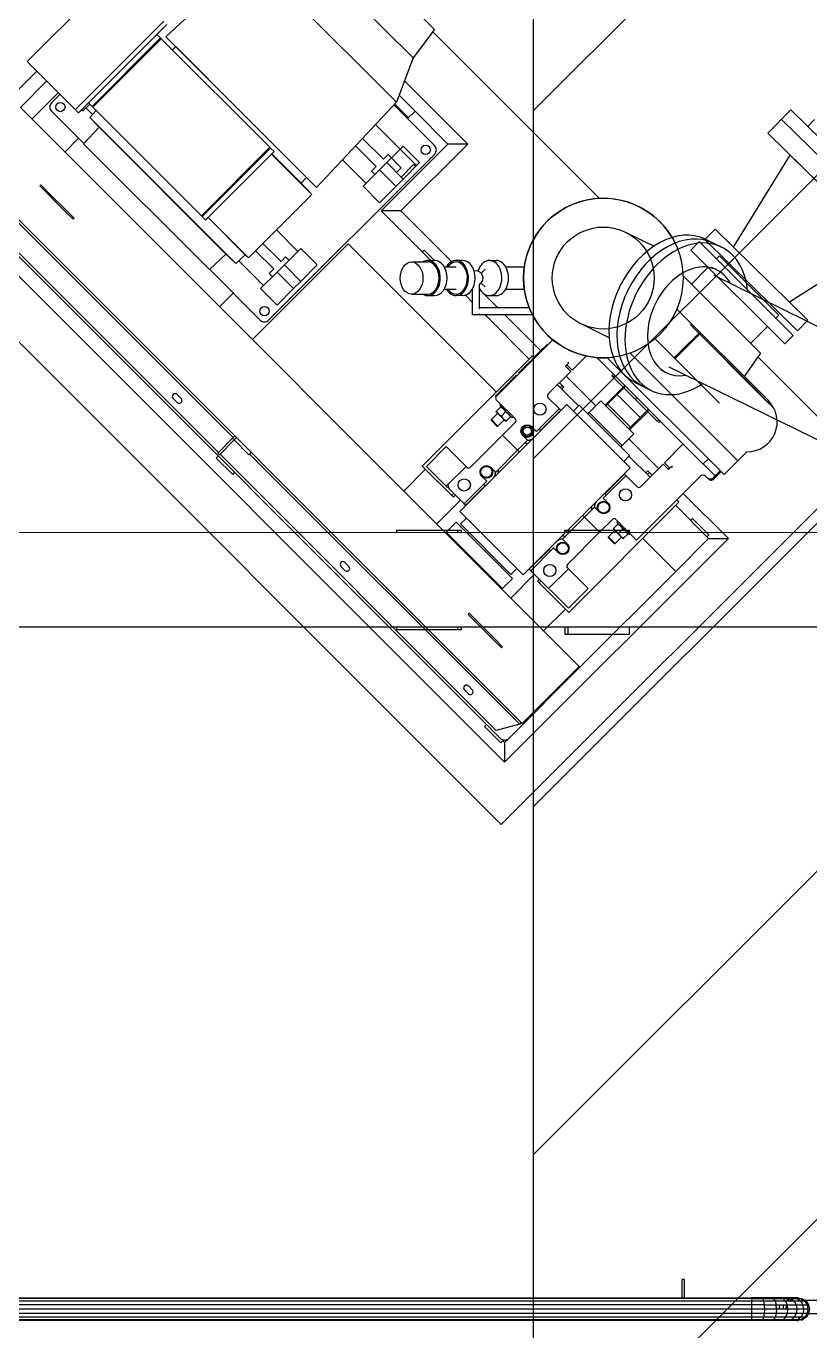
# Model space of a CAD drawing. Header units: metres. Extents: x 0 to 63075, y 0 to 44550.
# Drawn here: x 50634.7 to 50887.5, y 37005.1 to 37426 of the extents above; entities that cross this region are included whole.
import ezdxf

# ---------------------------------------------------------------- set-up
doc = ezdxf.new("R2010")
doc.units = ezdxf.units.M
doc.header["$LTSCALE"] = 75
for name, color, linetype in [('AI-Hatch mob', 7, 'Continuous'), ('GSB', 7, 'Continuous'), ('ML6', 1, 'Continuous'), ('SDM', 7, 'Continuous'), ('SL1', 8, 'Continuous')]:
    doc.layers.add(name, color=color, linetype=linetype)

# ---------------------------------------------------------------- blocks, each defined once
blk = doc.blocks.new('A$C6bae614f')
at = {"layer": 'SL1'}
for p, q in [((352226.1, 24037.6), (351988.6, 24275.2)), ((351832.2, 24193.8), (351649.2, 24021.4)), ((351832.2, 24193.8), (352144.8, 23881.2)), ((351541.2, 24158.4), (351350.9, 23968.2)), ((352180.1, 23976.1), (352053.6, 24102.6)), ((351644.4, 24055.1), (351454.2, 23864.9)), ((351461.1, 23858), (351651.3, 24048.2)), ((351637.5, 24019), (351629.8, 24026.7)), ((351972.3, 23698.2), (351649.2, 24021.4)), ((352226.1, 24037.6), (352180.1, 23976.1)), ((352580.1, 23674.6), (352222.3, 24032.5)), ((351637.5, 24019), (351490.5, 23871.9)), ((351639.1, 24017.5), (351492, 23870.4)), ((351639.1, 24017.5), (351637.5, 24019)), ((351872.3, 23784.3), (351639.1, 24017.5)), ((351670.1, 24000.5), (351663, 23993.5)), ((351670.1, 24000.5), (351810.7, 23859.8)), ((351461.1, 23858), (351350.9, 23968.2)), ((352180.1, 23976.1), (352144.8, 23881.2)), ((351371.7, 23947.4), (351132.1, 23707.8)), ((351336.4, 23869.6), (351392.9, 23926.2)), ((352297.4, 23791.2), (352161.8, 23926.8)), ((351417.7, 23901.4), (351361.1, 23844.9)), ((351403, 23879.6), (351421.2, 23897.9)), ((352144.8, 23881.2), (351972.3, 23698.2)), ((352150.2, 23895.9), (352184.3, 23861.9)), ((351336.4, 23869.6), (352537, 22668.9)), ((351472.5, 23792.2), (351403, 23861.7)), ((351470.7, 23862.5), (351468.1, 23865.1)), ((351470.7, 23862.5), (351485.3, 23877.1)), ((351491.4, 23854.6), (351477.1, 23868.9)), ((351490.5, 23871.9), (351482.7, 23879.7)), ((351485.7, 23848.5), (351499.3, 23863.1)), ((351492, 23870.4), (351490.5, 23871.9)), ((351725.2, 23637.2), (351492, 23870.4)), ((351810.7, 23859.8), (351951.4, 23719.1)), ((352139, 23875.1), (352226.5, 23787.7)), ((352140.8, 23877), (352170.1, 23847.7)), ((352184.3, 23861.9), (352168.3, 23845.9)), ((352184.3, 23861.9), (352255, 23791.2)), ((352942.4, 23814.3), (352991.7, 23864.5)), ((352991.7, 23864.5), (353281.4, 23579.4)), ((351472.3, 23792), (351505.6, 23827.1)), ((351642.5, 23691.6), (351485.7, 23848.5)), ((351505.6, 23827.1), (351485.7, 23848.5)), ((351505.6, 23827.1), (351778, 23554.6)), ((352099.6, 23833.3), (352187.7, 23745.1)), ((352971.8, 23844.2), (353261.4, 23559.1)), ((353042.5, 23843.6), (353027.9, 23828.8)), ((351431.8, 23774.1), (351461.2, 23803.5)), ((352116.3, 23758.6), (352071.5, 23803.4)), ((353232, 23529.3), (352942.4, 23814.3)), ((351472.3, 23792), (351743, 23521.4)), ((351571.6, 23790.6), (351571.6, 23790.8)), ((351711, 23651.2), (351571.6, 23790.6)), ((351872.3, 23784.3), (351725.2, 23637.2)), ((351873.8, 23782.7), (351726.7, 23635.7)), ((351734.4, 23627.9), (351881.5, 23775)), ((352226.5, 23769.7), (351869.7, 23412.9)), ((351873.8, 23782.7), (351872.3, 23784.3)), ((351881.5, 23775), (351873.8, 23782.7)), ((351875.8, 23769.3), (351962.4, 23682.7)), ((351876.6, 23770.1), (351939.6, 23707.1)), ((352056.4, 23787.4), (352100.8, 23743)), ((352111.4, 23647.6), (352255, 23791.2)), ((352126.2, 23768.5), (352116.3, 23758.6)), ((352158.7, 23786.8), (352123.4, 23751.5)), ((352154.5, 23740.2), (352126.2, 23768.5)), ((352153.9, 23647.6), (352297.4, 23791.2)), ((352158.7, 23786.8), (352194.1, 23751.5)), ((352297.4, 23791.2), (352255, 23791.2)), ((351214, 23747.3), (352414.7, 22546.6)), ((351214, 23740.3), (351793.6, 23160.6)), ((352078.8, 23706.9), (352028.2, 23757.5)), ((352100.8, 23743), (352090.9, 23733.1)), ((352123.4, 23751.5), (352107.8, 23735.9)), ((352158.7, 23716.1), (352123.4, 23751.5)), ((352144.6, 23730.3), (352154.5, 23740.2)), ((352181.3, 23747.2), (352154.5, 23720.4)), ((352158.7, 23716.1), (352194.1, 23751.5)), ((352185.6, 23743), (352181.3, 23747.2)), ((352187.7, 23745.1), (352185.6, 23743)), ((352868.6, 23569.7), (352989.9, 23767.6)), ((353184.5, 23576), (352989.9, 23767.6)), ((351951.4, 23719.1), (351939.6, 23707.1)), ((352107.8, 23735.9), (352072.5, 23700.6)), ((352090.9, 23733.1), (352097.9, 23726)), ((352107.8, 23735.9), (352143.2, 23700.6)), ((352107.8, 23665.2), (352158.7, 23716.1)), ((350990.6, 23708.5), (352369.4, 22329.6)), ((351132.1, 23707.8), (352376.6, 22463.2)), ((351183.5, 23698.8), (352367.6, 22514.6)), ((351761.7, 23128.8), (351200.5, 23690.1)), ((351378, 23701.3), (351380.2, 23703.6)), ((351378, 23701.3), (351433, 23646.3)), ((351398.5, 23685.3), (351380.2, 23703.6)), ((351398.5, 23685.3), (351435.2, 23648.6)), ((351799.4, 23534.7), (351642.5, 23691.6)), ((351939.6, 23707.1), (351962.4, 23682.7)), ((352072.5, 23700.6), (352107.8, 23665.2)), ((351962.4, 23682.7), (351826.6, 23546.9)), ((351433, 23646.3), (351449.8, 23629.5)), ((351435.2, 23648.6), (351452, 23631.7)), ((351452, 23631.7), (351449.8, 23629.5)), ((351711.3, 23651.1), (351711, 23651.2)), ((351726.7, 23635.7), (351725.2, 23637.2)), ((351726.7, 23635.7), (351734.4, 23627.9)), ((351739.8, 23633.3), (351819.5, 23553.5)), ((351740, 23633.5), (351826.6, 23546.9)), ((352218, 23541.1), (352111.4, 23647.6)), ((352153.9, 23647.6), (352111.4, 23647.6)), ((352262.8, 23538.6), (352153.9, 23647.6)), ((351886.4, 23606.6), (351932.5, 23560.6)), ((352637.3, 23601.5), (352697.8, 23571.9)), ((352829, 23608.6), (352806.6, 23585.8)), ((352829, 23608.6), (353028.2, 23412.7)), ((351834.9, 23371.1), (352040.7, 23576.9)), ((351896.4, 23538.7), (351857.4, 23577.7)), ((352358.9, 23258.7), (352040.7, 23576.9)), ((352776.9, 23563.5), (352794.9, 23581.6)), ((352996.5, 23380), (352794.9, 23581.6)), ((352806.6, 23585.8), (353005.7, 23389.9)), ((352808.4, 23586.6), (352842.7, 23569.8)), ((353184.5, 23576), (352988.6, 23451.6)), ((351743, 23521.4), (351778, 23554.6)), ((351778, 23554.6), (351799.4, 23534.7)), ((351799.4, 23534.7), (351819.5, 23553.5)), ((351819.5, 23553.5), (351826.6, 23546.9)), ((351841.8, 23562.1), (351880.8, 23523.1)), ((351906.3, 23548.6), (351896.4, 23538.7)), ((351938.8, 23566.9), (351903.5, 23531.6)), ((351913.4, 23541.5), (351906.3, 23548.6)), ((351938.8, 23566.9), (351974.2, 23531.6)), ((352204.1, 23563.5), (352199.8, 23559.2)), ((352226.4, 23541.1), (352204.1, 23563.5)), ((352978.4, 23362), (352776.9, 23563.5)), ((352838.7, 23551.1), (352832.1, 23544.4)), ((352966, 23423.8), (352838.7, 23551.1)), ((352988.6, 23451.6), (352868.6, 23569.7)), ((351851.7, 23412.9), (351743.1, 23521.5)), ((351858.9, 23487), (351805.5, 23540.4)), ((351887.9, 23516), (351852.5, 23480.7)), ((351880.8, 23523.1), (351870.9, 23513.2)), ((351903.5, 23531.6), (351887.9, 23516)), ((351887.9, 23516), (351923.3, 23480.7)), ((351938.8, 23496.2), (351903.5, 23531.6)), ((351938.8, 23496.2), (351974.2, 23531.6)), ((352176.8, 23537.9), (352211.7, 23537.9)), ((352211.7, 23541.1), (352226.3, 23541.1)), ((352246.8, 23527.5), (352272.3, 23527.5)), ((352286.9, 23541.1), (352272.3, 23541.1)), ((352326.4, 23514), (352334.9, 23522.2)), ((352344, 23541.1), (352358.6, 23541.1)), ((352379.1, 23527.5), (352419, 23527.5)), ((352777.9, 23490.3), (352814, 23526.4)), ((352832.6, 23520.9), (352821.4, 23526.3)), ((351870.9, 23513.2), (351878, 23506.1)), ((351923.3, 23480.7), (351938.8, 23496.2)), ((352323, 23437.2), (352323, 23490.1)), ((352326.4, 23492.7), (352334.9, 23484.5)), ((352760.1, 23508), (352926.4, 23341.8)), ((353072.8, 23388.1), (352826.7, 23508.7)), ((351793.5, 23471.1), (351764.2, 23441.8)), ((351852.5, 23480.7), (351887.9, 23445.3)), ((351887.9, 23445.3), (351923.3, 23480.7)), ((352176.8, 23468.8), (352211.7, 23468.8)), ((352211.7, 23465.6), (352226.3, 23465.6)), ((352246.8, 23479.2), (352272.3, 23479.2)), ((352286.9, 23465.6), (352272.3, 23465.6)), ((352308, 23451.1), (352292.5, 23466.5)), ((352308, 23424.4), (352308, 23480.2)), ((352326.3, 23475.2), (352323, 23478.5)), ((352362.1, 23439.4), (352331.1, 23470.3)), ((352344, 23465.6), (352358.6, 23465.6)), ((352379.1, 23479.2), (352419, 23479.2)), ((352429.7, 23439.4), (352323, 23439.4)), ((352746.7, 23436.7), (352943.3, 23240.1)), ((352436.6, 23424.4), (352308, 23424.4)), ((352323, 23424.4), (352323, 23426.6)), ((352429.6, 23329.4), (352334.7, 23424.4)), ((352454.4, 23347.1), (352377.1, 23424.4)), ((352601.4, 23375.2), (352540.9, 23404.8)), ((352775.6, 23403.6), (352797, 23382.2)), ((352775.6, 23403.6), (352903.3, 23275.9)), ((352966, 23423.8), (352959.3, 23417.2)), ((353028.2, 23412.7), (353005.7, 23389.9)), ((352742.8, 23330.2), (352795.7, 23383)), ((352795.9, 23383.3), (352798, 23385.4)), ((352796.8, 23381.9), (352797, 23382.2)), ((352905.1, 23363), (352941.3, 23399.1)), ((352978.4, 23362), (352996.5, 23380)), ((352358.9, 23248.8), (352480.5, 23370.4)), ((352455.6, 23348.3), (352449.8, 23342.5)), ((352455.6, 23348.3), (352457, 23346.9)), ((352456.2, 23348.9), (352456, 23348.7)), ((352456, 23348.7), (352457.4, 23347.3)), ((352460.2, 23353), (352456.2, 23348.9)), ((352456.2, 23348.9), (352457.6, 23347.5)), ((352465, 23357.8), (352460.2, 23353)), ((352460.2, 23353), (352461.7, 23351.5)), ((352468.5, 23361.2), (352465, 23357.8)), ((352466.5, 23356.3), (352465, 23357.8)), ((352468.5, 23361.2), (352469.9, 23359.8)), ((352838.6, 23234.4), (352700.1, 23373)), ((352944.2, 23234.2), (352804.4, 23373.9)), ((352902.9, 23275.5), (352804.4, 23373.9)), ((352436.7, 23336.5), (352199.8, 23099.6)), ((352431.2, 23323.9), (352426, 23318.7)), ((352431.2, 23323.9), (352432.6, 23322.5)), ((352442.5, 23335.2), (352432.8, 23325.5)), ((352432.8, 23325.5), (352434.2, 23324.1)), ((352440.2, 23332.9), (352436.7, 23336.5)), ((352443.9, 23333.8), (352442.5, 23335.2)), ((352444.5, 23337.2), (352442.7, 23335.4)), ((352442.7, 23335.4), (352444.1, 23334)), ((352444.6, 23337.3), (352444.5, 23337.2)), ((352444.5, 23337.2), (352444.5, 23337.2)), ((352444.5, 23337.2), (352445.9, 23335.8)), ((352444.5, 23337.2), (352444.5, 23337.2)), ((352444.5, 23337.2), (352445.9, 23335.8)), ((352444.5, 23337.2), (352445.9, 23335.8)), ((352444.5, 23337.2), (352444.5, 23337.2)), ((352444.5, 23337.2), (352445.9, 23335.8)), ((352444.6, 23337.4), (352446.1, 23336)), ((352444.7, 23337.4), (352444.6, 23337.4)), ((352444.6, 23337.4), (352444.6, 23337.3)), ((352444.6, 23337.3), (352444.6, 23337.3)), ((352444.6, 23337.3), (352446, 23335.9)), ((352444.6, 23337.3), (352446, 23335.9)), ((352444.8, 23337.5), (352444.7, 23337.4)), ((352444.7, 23337.4), (352446.1, 23336)), ((352444.9, 23337.7), (352444.8, 23337.6)), ((352444.8, 23337.6), (352444.8, 23337.5)), ((352444.8, 23337.6), (352446.3, 23336.2)), ((352444.8, 23337.5), (352446.2, 23336.1)), ((352444.9, 23337.7), (352446.3, 23336.2)), ((352445, 23337.7), (352444.9, 23337.7)), ((352445.1, 23337.8), (352445, 23337.7)), ((352445, 23337.7), (352446.4, 23336.3)), ((352445.2, 23338), (352445.1, 23337.8)), ((352445.1, 23337.8), (352446.5, 23336.4)), ((352445.3, 23338.1), (352445.2, 23338)), ((352445.2, 23338), (352446.6, 23336.5)), ((352445.5, 23338.2), (352445.3, 23338.1)), ((352445.3, 23338.1), (352446.8, 23336.6)), ((352445.6, 23338.3), (352445.5, 23338.2)), ((352445.5, 23338.2), (352446.9, 23336.8)), ((352445.7, 23338.4), (352445.6, 23338.3)), ((352445.6, 23338.3), (352447, 23336.9)), ((352445.8, 23338.6), (352445.7, 23338.4)), ((352445.7, 23338.4), (352447.1, 23337)), ((352446, 23338.7), (352445.8, 23338.6)), ((352445.8, 23338.6), (352447.3, 23337.2)), ((352446.1, 23338.9), (352446, 23338.7)), ((352446, 23338.7), (352447.4, 23337.3)), ((352446.3, 23339), (352446.1, 23338.9)), ((352446.1, 23338.9), (352447.6, 23337.4)), ((352446.4, 23339.2), (352446.3, 23339)), ((352446.3, 23339), (352447.7, 23337.6)), ((352446.6, 23339.3), (352446.4, 23339.2)), ((352446.4, 23339.2), (352447.9, 23337.7)), ((352446.8, 23339.5), (352446.6, 23339.3)), ((352446.6, 23339.3), (352448, 23337.9)), ((352446.9, 23339.6), (352446.8, 23339.5)), ((352446.8, 23339.5), (352448.2, 23338.1)), ((352447.1, 23339.8), (352446.9, 23339.6)), ((352446.9, 23339.6), (352448.3, 23338.2)), ((352447.2, 23340), (352447.1, 23339.8)), ((352447.1, 23339.8), (352448.5, 23338.4)), ((352447.4, 23340.1), (352447.2, 23340)), ((352447.2, 23340), (352448.7, 23338.5)), ((352447.6, 23340.3), (352447.4, 23340.1)), ((352447.4, 23340.1), (352448.8, 23338.7)), ((352447.7, 23340.5), (352447.6, 23340.3)), ((352447.6, 23340.3), (352449, 23338.9)), ((352447.9, 23340.6), (352447.7, 23340.5)), ((352447.7, 23340.5), (352449.2, 23339.1)), ((352448.1, 23340.8), (352447.9, 23340.6)), ((352447.9, 23340.6), (352449.3, 23339.2)), ((352448.3, 23341), (352448.1, 23340.8)), ((352448.1, 23340.8), (352449.5, 23339.4)), ((352448.7, 23341.4), (352448.3, 23341)), ((352448.3, 23341), (352449.7, 23339.6)), ((352448.5, 23341.2), (352449.9, 23339.8)), ((352448.9, 23341.6), (352448.7, 23341.4)), ((352448.7, 23341.4), (352450.1, 23340)), ((352449.1, 23341.8), (352448.9, 23341.6)), ((352448.9, 23341.6), (352450.3, 23340.2)), ((352449.3, 23342.1), (352449.1, 23341.8)), ((352449.1, 23341.8), (352450.5, 23340.4)), ((352449.6, 23342.3), (352449.3, 23342.1)), ((352449.3, 23342.1), (352450.7, 23340.6)), ((352449.8, 23342.5), (352449.6, 23342.3)), ((352449.6, 23342.3), (352451, 23340.9)), ((352449.8, 23342.5), (352451.2, 23341.1)), ((352507.2, 23314), (352512.9, 23319.7)), ((352514.4, 23321), (352510.1, 23316.8)), ((352512.8, 23322.5), (352514.4, 23321)), ((352552, 23335.9), (352521.5, 23305.4)), ((352575, 23332.5), (352800, 23107.4)), ((352597.3, 23332.1), (352848.2, 23081.2)), ((352646.3, 23341.9), (352785.9, 23202.2)), ((352926.4, 23341.8), (352891.5, 23291.9)), ((353147.3, 23107.4), (352920.8, 23333.9)), ((352401.7, 23294.5), (352397.7, 23290.4)), ((352401.7, 23294.5), (352403.1, 23293)), ((352407.7, 23300.5), (352407.8, 23300.5)), ((352407.7, 23300.5), (352407.7, 23300.5)), ((352407.7, 23300.5), (352409.1, 23299)), ((352407.7, 23300.5), (352409.1, 23299)), ((352409.3, 23299.2), (352407.8, 23300.6)), ((352407.8, 23300.6), (352407.9, 23300.6)), ((352407.8, 23300.5), (352407.8, 23300.6)), ((352407.8, 23300.5), (352407.8, 23300.5)), ((352407.8, 23300.5), (352409.2, 23299.1)), ((352407.8, 23300.5), (352409.2, 23299.1)), ((352407.9, 23300.6), (352408, 23300.7)), ((352407.9, 23300.6), (352409.3, 23299.2)), ((352408, 23300.7), (352408.1, 23300.8)), ((352408, 23300.7), (352409.4, 23299.3)), ((352408.1, 23300.8), (352408.2, 23300.9)), ((352408.1, 23300.8), (352409.5, 23299.4)), ((352408.2, 23300.9), (352408.3, 23301)), ((352408.2, 23300.9), (352409.6, 23299.5)), ((352408.3, 23301), (352408.5, 23301.2)), ((352408.3, 23301), (352409.7, 23299.6)), ((352408.5, 23301.2), (352408.7, 23301.4)), ((352408.5, 23301.2), (352409.9, 23299.8)), ((352408.7, 23301.4), (352408.9, 23301.6)), ((352408.7, 23301.4), (352410.1, 23300)), ((352408.9, 23301.6), (352409.1, 23301.8)), ((352408.9, 23301.6), (352410.3, 23300.2)), ((352409.1, 23301.8), (352409.3, 23302)), ((352409.1, 23301.8), (352410.5, 23300.4)), ((352409.3, 23302), (352409.5, 23302.2)), ((352409.3, 23302), (352410.7, 23300.6)), ((352409.5, 23302.2), (352410, 23302.7)), ((352409.5, 23302.2), (352410.9, 23300.8)), ((352409.8, 23302.5), (352411.2, 23301.1)), ((352410, 23302.7), (352410.2, 23303)), ((352410, 23302.7), (352411.4, 23301.3)), ((352410.2, 23303), (352410.5, 23303.2)), ((352410.2, 23303), (352411.7, 23301.6)), ((352410.5, 23303.2), (352411, 23303.7)), ((352410.5, 23303.2), (352411.9, 23301.8)), ((352410.8, 23303.5), (352412.2, 23302.1)), ((352411, 23303.7), (352411.3, 23304)), ((352411, 23303.7), (352412.4, 23302.3)), ((352411.3, 23304), (352411.5, 23304.3)), ((352411.3, 23304), (352412.7, 23302.6)), ((352411.5, 23304.3), (352411.8, 23304.5)), ((352411.5, 23304.3), (352413, 23302.9)), ((352411.8, 23304.5), (352412.1, 23304.8)), ((352411.8, 23304.5), (352413.2, 23303.1)), ((352412.1, 23304.8), (352412.6, 23305.3)), ((352412.1, 23304.8), (352413.5, 23303.4)), ((352412.3, 23305.1), (352413.7, 23303.6)), ((352412.6, 23305.3), (352412.9, 23305.6)), ((352412.6, 23305.3), (352414, 23303.9)), ((352412.9, 23305.6), (352413.1, 23305.8)), ((352412.9, 23305.6), (352414.3, 23304.2)), ((352413.1, 23305.8), (352413.6, 23306.4)), ((352413.1, 23305.8), (352414.5, 23304.4)), ((352413.6, 23306.4), (352414.1, 23306.9)), ((352413.6, 23306.4), (352415.1, 23305)), ((352414.1, 23306.9), (352414.6, 23307.3)), ((352414.1, 23306.9), (352415.6, 23305.5)), ((352414.6, 23307.3), (352415.1, 23307.8)), ((352414.6, 23307.3), (352416, 23305.9)), ((352415.1, 23307.8), (352415.5, 23308.2)), ((352415.1, 23307.8), (352416.5, 23306.4)), ((352415.5, 23308.2), (352416.4, 23309.1)), ((352415.5, 23308.2), (352416.9, 23306.8)), ((352415.9, 23308.7), (352417.4, 23307.3)), ((352416.4, 23309.1), (352416.7, 23309.5)), ((352416.4, 23309.1), (352417.8, 23307.7)), ((352416.7, 23309.5), (352417.1, 23309.8)), ((352416.7, 23309.5), (352418.2, 23308)), ((352417.1, 23309.8), (352417.4, 23310.2)), ((352417.1, 23309.8), (352418.5, 23308.4)), ((352417.4, 23310.2), (352417.8, 23310.5)), ((352417.4, 23310.2), (352418.9, 23308.8)), ((352417.8, 23310.5), (352418.1, 23310.8)), ((352417.8, 23310.5), (352419.2, 23309.1)), ((352418.1, 23310.8), (352418.3, 23311)), ((352418.1, 23310.8), (352419.5, 23309.4)), ((352418.3, 23311), (352418.5, 23311.2)), ((352418.3, 23311), (352419.7, 23309.6)), ((352418.5, 23311.2), (352418.7, 23311.4)), ((352418.5, 23311.2), (352419.9, 23309.8)), ((352418.7, 23311.4), (352418.9, 23311.6)), ((352418.7, 23311.4), (352420.1, 23310)), ((352418.9, 23311.6), (352419, 23311.7)), ((352418.9, 23311.6), (352420.3, 23310.2)), ((352419, 23311.7), (352419.1, 23311.8)), ((352419, 23311.7), (352420.4, 23310.3)), ((352419.1, 23311.8), (352419.1, 23311.9)), ((352419.1, 23311.9), (352420.5, 23310.4)), ((352419.1, 23311.9), (352419.2, 23311.9)), ((352419.1, 23311.8), (352420.5, 23310.4)), ((352419.1, 23311.8), (352420.5, 23310.4)), ((352419.1, 23311.8), (352419.1, 23311.8)), ((352419.2, 23311.9), (352420.6, 23310.5)), ((352419.7, 23312.5), (352421.2, 23311.1)), ((352419.8, 23312.5), (352419.7, 23312.5)), ((352419.7, 23312.5), (352419.7, 23312.4)), ((352419.7, 23312.4), (352421.1, 23311)), ((352419.7, 23312.4), (352421.1, 23311)), ((352419.7, 23312.4), (352419.7, 23312.4)), ((352419.9, 23312.6), (352419.8, 23312.6)), ((352419.8, 23312.6), (352419.8, 23312.5)), ((352421.3, 23311.2), (352419.8, 23312.6)), ((352419.8, 23312.5), (352421.2, 23311.1)), ((352420, 23312.7), (352419.9, 23312.6)), ((352419.9, 23312.6), (352421.3, 23311.2)), ((352420.1, 23312.8), (352420, 23312.7)), ((352420, 23312.7), (352421.4, 23311.3)), ((352420.2, 23312.9), (352420.1, 23312.8)), ((352420.1, 23312.8), (352421.5, 23311.4)), ((352420.3, 23313.1), (352420.2, 23312.9)), ((352420.2, 23312.9), (352421.6, 23311.5)), ((352420.5, 23313.2), (352420.3, 23313.1)), ((352420.3, 23313.1), (352421.8, 23311.7)), ((352420.6, 23313.3), (352420.5, 23313.2)), ((352420.5, 23313.2), (352421.9, 23311.8)), ((352420.7, 23313.4), (352420.6, 23313.4)), ((352420.6, 23313.4), (352420.6, 23313.3)), ((352420.6, 23313.4), (352422.1, 23312)), ((352420.6, 23313.3), (352422, 23311.9)), ((352420.6, 23313.3), (352420.6, 23313.3)), ((352420.6, 23313.3), (352422, 23311.9)), ((352420.6, 23313.3), (352420.6, 23313.3)), ((352420.6, 23313.3), (352422, 23311.9)), ((352420.7, 23313.5), (352420.7, 23313.4)), ((352420.7, 23313.5), (352422.2, 23312.1)), ((352420.8, 23313.5), (352420.7, 23313.5)), ((352420.7, 23313.4), (352422.1, 23312)), ((352420.7, 23313.4), (352420.7, 23313.4)), ((352420.7, 23313.4), (352422.1, 23312)), ((352420.9, 23313.6), (352420.8, 23313.5)), ((352420.8, 23313.5), (352422.2, 23312.1)), ((352421, 23313.7), (352420.9, 23313.6)), ((352420.9, 23313.6), (352422.3, 23312.2)), ((352420.9, 23313.6), (352420.9, 23313.6)), ((352420.9, 23313.6), (352422.3, 23312.2)), ((352421.1, 23313.8), (352421, 23313.7)), ((352421, 23313.7), (352422.4, 23312.3)), ((352421.2, 23313.9), (352421.1, 23313.8)), ((352421.1, 23313.8), (352422.5, 23312.4)), ((352421.3, 23314.1), (352421.2, 23314)), ((352421.2, 23314), (352421.2, 23313.9)), ((352421.2, 23314), (352422.7, 23312.6)), ((352421.2, 23313.9), (352422.6, 23312.5)), ((352421.5, 23314.2), (352421.3, 23314.1)), ((352421.3, 23314.1), (352422.8, 23312.7)), ((352421.6, 23314.3), (352421.5, 23314.2)), ((352421.5, 23314.2), (352422.9, 23312.8)), ((352421.7, 23314.4), (352421.6, 23314.3)), ((352421.6, 23314.3), (352423, 23312.9)), ((352421.8, 23314.6), (352421.7, 23314.4)), ((352421.7, 23314.4), (352423.1, 23313)), ((352422, 23314.7), (352421.8, 23314.6)), ((352421.8, 23314.6), (352423.3, 23313.1)), ((352422.1, 23314.9), (352422, 23314.7)), ((352422, 23314.7), (352423.4, 23313.3)), ((352422.3, 23315), (352422.1, 23314.9)), ((352422.1, 23314.9), (352423.5, 23313.4)), ((352422.4, 23315.1), (352422.3, 23315)), ((352422.3, 23315), (352423.7, 23313.6)), ((352422.6, 23315.3), (352422.4, 23315.1)), ((352422.4, 23315.1), (352423.8, 23313.7)), ((352422.7, 23315.4), (352422.6, 23315.3)), ((352422.6, 23315.3), (352424, 23313.9)), ((352422.9, 23315.6), (352422.7, 23315.4)), ((352422.7, 23315.4), (352424.1, 23314)), ((352423, 23315.7), (352422.9, 23315.6)), ((352422.9, 23315.6), (352424.3, 23314.2)), ((352423.2, 23315.9), (352423, 23315.7)), ((352423, 23315.7), (352424.4, 23314.3)), ((352423.3, 23316), (352423.2, 23315.9)), ((352423.2, 23315.9), (352424.6, 23314.5)), ((352423.5, 23316.2), (352423.3, 23316)), ((352423.3, 23316), (352424.7, 23314.6)), ((352423.6, 23316.3), (352423.5, 23316.2)), ((352423.5, 23316.2), (352424.9, 23314.8)), ((352423.8, 23316.5), (352423.6, 23316.3)), ((352423.6, 23316.3), (352425, 23314.9)), ((352424, 23316.7), (352423.8, 23316.5)), ((352423.8, 23316.5), (352425.2, 23315.1)), ((352424.2, 23316.9), (352424, 23316.7)), ((352424, 23316.7), (352425.4, 23315.3)), ((352424.4, 23317.1), (352424.2, 23316.9)), ((352424.2, 23316.9), (352425.6, 23315.5)), ((352424.6, 23317.3), (352424.4, 23317.1)), ((352424.4, 23317.1), (352425.8, 23315.7)), ((352424.8, 23317.6), (352424.6, 23317.3)), ((352424.6, 23317.3), (352426, 23315.9)), ((352425.1, 23317.8), (352424.8, 23317.6)), ((352424.8, 23317.6), (352426.3, 23316.1)), ((352425.4, 23318.1), (352425.1, 23317.8)), ((352425.1, 23317.8), (352426.5, 23316.4)), ((352425.7, 23318.4), (352425.4, 23318.1)), ((352425.4, 23318.1), (352426.8, 23316.7)), ((352426, 23318.7), (352425.7, 23318.4)), ((352425.7, 23318.4), (352427.1, 23317)), ((352426, 23318.7), (352427.4, 23317.3)), ((352518.7, 23302.5), (352469.9, 23253.7)), ((352507.2, 23314), (352518.7, 23302.5)), ((352507.7, 23313.5), (352510.5, 23316.4)), ((352572.8, 23228.6), (352508.8, 23292.6)), ((352510.1, 23316.8), (352521.5, 23305.4)), ((352510.1, 23316.8), (352510.1, 23316.8)), ((352610.9, 23296.5), (352607.4, 23293)), ((352607.4, 23293), (352609.9, 23290.5)), ((352613.4, 23294), (352609.9, 23290.5)), ((352724.3, 23299.9), (352713.1, 23305.4)), ((353072.8, 23144.1), (352730.3, 23312)), ((352370.9, 23263.6), (352361.9, 23254.7)), ((352370.9, 23263.6), (352372.3, 23262.2)), ((352371.5, 23264.2), (352378.5, 23271.2)), ((352371.5, 23264.2), (352372.9, 23262.8)), ((352375.5, 23268.2), (352376.9, 23266.8)), ((352378.5, 23271.2), (352381.5, 23274.3)), ((352378.5, 23271.2), (352379.9, 23269.8)), ((352381.5, 23274.3), (352385.6, 23278.3)), ((352381.5, 23274.3), (352382.9, 23272.8)), ((352387, 23276.9), (352385.6, 23278.3)), ((352391.7, 23284.4), (352387.6, 23280.4)), ((352387.6, 23280.4), (352389.1, 23279)), ((352394.7, 23287.4), (352391.7, 23284.4)), ((352391.7, 23284.4), (352393.1, 23283)), ((352397.7, 23290.4), (352394.7, 23287.4)), ((352394.7, 23287.4), (352396.1, 23286)), ((352399.1, 23289), (352397.7, 23290.4)), ((352490.4, 23274.3), (352535.7, 23229)), ((352500.3, 23272.8), (352494.7, 23278.5)), ((352496.1, 23268.6), (352500.3, 23272.8)), ((352503.9, 23269.3), (352499.6, 23265.1)), ((352500.3, 23272.8), (352503.9, 23269.3)), ((352631.1, 23269.3), (352592.5, 23230.6)), ((352594.3, 23228.8), (352633, 23267.5)), ((352609.9, 23290.5), (352631.3, 23269.1)), ((352634.8, 23272.6), (352631.3, 23269.1)), ((352632.9, 23267.5), (352631.3, 23269.1)), ((352632.9, 23267.5), (352636.4, 23271)), ((352632.9, 23267.5), (352657.7, 23242.8)), ((352657.5, 23278.7), (352691.8, 23261.9)), ((352902.9, 23275.5), (352903.3, 23275.9)), ((352903.3, 23275.9), (352951.6, 23227.6)), ((351664.5, 23244.6), (351673, 23236.1)), ((351681.5, 23244.6), (351673, 23253.1)), ((352361.9, 23254.7), (352357, 23249.7)), ((352358.4, 23248.3), (352357, 23249.7)), ((352358.4, 23248.3), (352358.9, 23248.8)), ((352399.9, 23200.7), (352358.9, 23241.7)), ((352361.9, 23254.7), (352363.3, 23253.2)), ((352365.9, 23258.6), (352367.3, 23257.2)), ((352469.9, 23246.7), (352497.3, 23219.3)), ((352558.7, 23214.5), (352583.6, 23239.5)), ((352654.3, 23168.8), (352583.6, 23239.5)), ((352667.9, 23203.7), (352618.6, 23253)), ((352657.7, 23242.8), (352661.1, 23246.3)), ((352657.7, 23242.8), (352705.4, 23195)), ((352280.8, 23001.7), (352510.6, 23231.5)), ((352348.3, 23199.3), (352361.8, 23212.8)), ((352359.2, 23217.3), (352358.3, 23216.4)), ((352358.3, 23216.3), (352358.3, 23216.4)), ((352358.3, 23216.3), (352363.8, 23210.8)), ((352369.1, 23227.2), (352359.2, 23217.3)), ((352363.8, 23210.8), (352379.4, 23195.2)), ((352366.3, 23230.1), (352368.4, 23232.2)), ((352393.2, 23203.2), (352366.3, 23230.1)), ((352368.2, 23226.3), (352369.1, 23227.2)), ((352369.2, 23227.2), (352369.1, 23227.2)), ((352369.8, 23206.7), (352378.8, 23215.7)), ((352494, 23222.6), (352445.2, 23173.8)), ((352454.8, 23176.9), (352497.3, 23219.3)), ((352497.3, 23219.3), (352497.8, 23218.7)), ((352646.3, 23095.7), (352510.6, 23231.5)), ((352524.4, 23217.7), (352537.1, 23230.4)), ((352645.3, 23122.2), (352537.1, 23230.4)), ((352555.9, 23211.7), (352558.7, 23214.5)), ((352629.4, 23143.8), (352558.7, 23214.5)), ((352597.8, 23232.2), (352594.3, 23228.8)), ((352594.4, 23232.5), (352596.2, 23230.7)), ((352597.8, 23232.2), (352647.1, 23182.9)), ((352643.7, 23179.4), (352682.3, 23218.1)), ((352647.4, 23179.5), (352684.2, 23216.3)), ((352682.4, 23218), (352685.9, 23221.5)), ((352682.4, 23218), (352684, 23216.4)), ((352687.5, 23219.9), (352684, 23216.4)), ((352362.4, 23185.2), (352348.3, 23199.3)), ((352348.3, 23197.2), (352348.3, 23199.3)), ((352360.3, 23185.2), (352348.3, 23197.2)), ((352360.3, 23185.2), (352362.4, 23185.2)), ((352362.4, 23185.2), (352375.9, 23198.7)), ((352399.9, 23193.6), (352372.1, 23165.9)), ((352379.4, 23195.2), (352379.5, 23195.1)), ((352389.4, 23205.1), (352379.5, 23195.1)), ((352379.5, 23195.1), (352380.4, 23196.1)), ((352390.4, 23206), (352389.4, 23205.1)), ((352390.3, 23206), (352390.4, 23206)), ((352393.2, 23203.2), (352395.3, 23205.3)), ((352434.9, 23184.1), (352445.2, 23173.8)), ((352454.8, 23176.9), (352451.5, 23180.2)), ((352647.1, 23182.9), (352643.7, 23179.4)), ((352645.5, 23177.6), (352647.4, 23179.5)), ((352645.6, 23181.3), (352647.4, 23179.5)), ((352708.9, 23198.5), (352705.4, 23195)), ((352711.4, 23196), (352707.9, 23192.5)), ((352785.9, 23202.2), (352877.6, 23110.6)), ((351792.2, 23159.2), (351760.3, 23127.4)), ((351763.9, 23123.9), (351795.7, 23155.7)), ((351793.6, 23160.6), (351792.2, 23159.2)), ((351792.2, 23159.2), (351795.7, 23155.7)), ((351797.1, 23164.2), (351793.6, 23160.6)), ((351800.6, 23160.6), (351795.7, 23155.7)), ((351795.7, 23155.7), (351827.5, 23123.9)), ((352372.1, 23165.9), (352302.9, 23096.6)), ((352404.7, 23133.3), (352372.1, 23165.9)), ((352426.1, 23154.8), (352404.7, 23133.3)), ((352426.1, 23154.8), (352415.8, 23165)), ((352455.3, 23176.4), (352439.4, 23160.5)), ((352455.4, 23176.3), (352454.8, 23176.9)), ((352629.4, 23143.8), (352654.3, 23168.8)), ((352707.5, 23093.9), (352643.5, 23157.9)), ((351763.9, 23123.9), (351760.3, 23127.4)), ((352358.9, 22531.6), (351765.3, 23125.3)), ((351832.5, 23128.8), (351827.5, 23123.9)), ((351828.9, 23125.3), (352409.1, 22545.1)), ((352251.4, 23141.3), (352209, 23098.9)), ((352251.4, 23141.3), (352293.8, 23098.9)), ((352357.5, 23086.2), (352404.7, 23133.3)), ((352408.5, 23129.4), (352404.7, 23133.3)), ((352626.6, 23141), (352629.4, 23143.8)), ((352760.5, 23146.9), (352720.2, 23106.7)), ((352897.6, 23130.6), (352848.2, 23081.2)), ((351757.1, 23116.6), (351761.4, 23120.8)), ((351792.5, 23081.2), (351757.1, 23116.6)), ((352267, 23032.4), (352199.8, 23099.6)), ((352209, 23098.9), (352251.4, 23056.5)), ((352293.8, 23098.9), (352251.4, 23056.5)), ((352293.8, 23098.9), (352295, 23097.8)), ((352295, 23097.8), (352297, 23095.8)), ((352347.2, 23096.4), (352357.5, 23086.2)), ((352369.4, 22329.6), (353147.3, 23107.4)), ((352416.5, 22865.9), (352646.3, 23095.7)), ((352632.5, 23109.5), (352645.3, 23122.2)), ((352643.9, 23120.8), (352689.1, 23075.5)), ((352668.6, 23055), (352717.4, 23103.8)), ((352728.9, 23092.3), (352717.4, 23103.8)), ((352731.6, 23095.2), (352720.2, 23106.7)), ((352728.4, 23092.8), (352731.2, 23095.7)), ((352734.5, 23098), (352728.9, 23092.3)), ((352731.6, 23095.2), (352735.9, 23099.5)), ((352731.7, 23095.2), (352731.6, 23095.2)), ((352735.9, 23099.5), (352737.4, 23098)), ((352800, 23107.4), (352803.5, 23104)), ((352803.5, 23104), (352814.5, 23115)), ((352803.5, 23104), (352829.1, 23078.3)), ((351796.7, 23085.5), (351792.5, 23081.2)), ((352206.9, 23092.5), (352160.1, 23045.8)), ((352338.4, 23067.1), (352289.6, 23018.3)), ((352338.4, 23067.1), (352328.1, 23077.3)), ((352335.8, 23056.9), (352351.7, 23072.9)), ((352637.5, 23079.1), (352588.7, 23030.3)), ((352591.7, 23040), (352634.2, 23082.4)), ((352633.6, 23083), (352634.2, 23082.4)), ((352634.2, 23082.4), (352661.5, 23055)), ((352797.3, 23077.7), (352660.1, 22940.5)), ((352679.9, 23084.7), (352684.2, 23089)), ((352683.5, 23081.2), (352687.7, 23085.4)), ((352684.2, 23089), (352693.4, 23079.8)), ((352812.9, 23073.4), (352808.6, 23077.7)), ((352814.6, 23071.7), (352812.9, 23073.4)), ((352824.2, 23073.4), (352829.1, 23078.3)), ((352825.9, 23071.7), (352824.2, 23073.4)), ((352841.9, 23087.6), (352825.9, 23071.7)), ((352829.1, 23078.3), (352840.1, 23089.3)), ((352829.1, 23078.3), (352830.8, 23076.6)), ((352251.4, 23056.5), (352258.3, 23049.6)), ((352258.3, 23049.6), (352289.6, 23018.3)), ((352263.4, 23036), (352267.7, 23040.2)), ((352292.9, 23015), (352335.3, 23057.4)), ((352332, 23060.7), (352335.3, 23057.4)), ((352335.3, 23057.4), (352335.9, 23056.8)), ((352591.3, 23040.4), (352575.4, 23024.5)), ((352591.2, 23040.5), (352591.7, 23040)), ((352595.1, 23036.7), (352591.7, 23040)), ((352857.4, 22944), (352760.5, 23040.9)), ((352230.8, 22975.1), (352281.8, 23026.1)), ((352267, 23032.4), (352271.2, 23036.7)), ((352289.6, 23018.3), (352292.9, 23015)), ((352292.9, 23015), (352293.5, 23014.4)), ((352751.3, 23021.8), (352514.4, 22784.9)), ((352548.2, 22989.8), (352569.6, 23011.2)), ((352569.6, 23011.2), (352579.9, 23001)), ((352588.7, 23030.3), (352599, 23020)), ((352815, 22944), (352744.3, 23014.7)), ((352746.4, 23026.8), (352751.3, 23021.8)), ((352280.8, 23001.7), (352416.5, 22865.9)), ((352294.5, 22987.9), (352281.8, 22975.1)), ((352501, 22942.6), (352548.2, 22989.8)), ((352548.2, 22989.8), (352544.3, 22993.7)), ((352548.2, 22989.8), (352580.7, 22957.3)), ((352608.5, 22985), (352580.7, 22957.3)), ((352660.1, 22940.5), (352615.6, 22985)), ((352780.3, 22987.2), (352776.1, 22982.9)), ((352815.7, 22951.8), (352780.3, 22987.2)), ((353072.8, 22956.4), (350619.7, 22956.5)), ((352144.1, 22962), (352283.4, 22962)), ((352144.1, 22962), (352144.1, 22956.5)), ((352272.5, 22978.7), (352251.3, 22957.4)), ((352372.3, 22836.5), (352251.3, 22957.4)), ((352393.5, 22857.7), (352272.5, 22978.7)), ((352276.2, 22956.5), (352276.2, 22962)), ((352281.8, 22975.1), (352390, 22866.9)), ((352283.4, 22962), (352283.4, 22956.5)), ((352300.5, 22956.4), (352297.7, 22953.6)), ((352506, 22956.5), (352506, 22962)), ((352506, 22962), (352645.3, 22962)), ((352580.7, 22957.3), (352511.5, 22888)), ((352513.1, 22962), (352513.1, 22956.5)), ((352600, 22947.6), (352613.5, 22961.1)), ((352610, 22964.6), (352610.9, 22965.6)), ((352610, 22964.6), (352615.5, 22959.1)), ((352610, 22964.6), (352610, 22964.6)), ((352610.9, 22965.6), (352619.9, 22974.5)), ((352615.5, 22959.1), (352631.2, 22943.4)), ((352618, 22978.3), (352620.2, 22980.4)), ((352644.9, 22951.5), (352618, 22978.3)), ((352619.9, 22974.5), (352620.9, 22975.5)), ((352620.9, 22975.5), (352620.9, 22975.5)), ((352630.5, 22963.9), (352621.6, 22955)), ((352645.3, 22956.5), (352645.3, 22962)), ((352297.7, 22953.6), (352368.4, 22882.9)), ((352301.2, 22949.9), (352301.3, 22950)), ((352376.6, 22463.2), (352857.4, 22944)), ((352487.7, 22936.8), (352471.8, 22920.9)), ((352511.3, 22932.4), (352501, 22942.6)), ((352614.2, 22933.4), (352600, 22947.6)), ((352600, 22945.4), (352600, 22947.6)), ((352612, 22933.4), (352600, 22945.4)), ((352612, 22933.4), (352614.2, 22933.4)), ((352614.2, 22933.4), (352627.7, 22946.9)), ((352632.2, 22944.4), (352631.2, 22943.4)), ((352631.2, 22943.4), (352631.2, 22943.4)), ((352632.2, 22944.4), (352641.1, 22953.3)), ((352641.1, 22953.3), (352642.1, 22954.3)), ((352642.1, 22954.3), (352642.1, 22954.3)), ((352644.9, 22951.5), (352647, 22953.6)), ((352673.6, 22944), (352744.3, 22873.3)), ((352815, 22944), (352744.3, 22873.3)), ((352811.4, 22947.6), (352815.7, 22951.8)), ((352815, 22944), (352857.4, 22944)), ((352330.2, 22921), (352330.3, 22921)), ((352335.8, 22915.4), (352335.9, 22915.4)), ((352472.2, 22920.5), (352429.8, 22878.1)), ((352433.1, 22874.7), (352481.9, 22923.5)), ((352471.7, 22921.1), (352472.2, 22920.5)), ((352472.2, 22920.5), (352475.6, 22917.2)), ((352481.9, 22923.5), (352492.2, 22913.3)), ((352025.1, 22883.9), (352033.6, 22875.5)), ((352042.1, 22883.9), (352033.6, 22892.4)), ((352364.8, 22886.4), (352364.8, 22886.5)), ((352371.2, 22885.7), (352368.4, 22882.9)), ((352402.7, 22879.7), (352390, 22866.9)), ((352429.2, 22878.6), (352429.8, 22878.1)), ((352429.8, 22878.1), (352433.1, 22874.7)), ((352433.1, 22874.7), (352513.7, 22794.1)), ((352471.3, 22836.6), (352513.7, 22879)), ((352510.6, 22882.1), (352512.6, 22880.1)), ((352512.6, 22880.1), (352513.7, 22879)), ((352513.7, 22879), (352556.2, 22836.6)), ((352744.3, 22873.3), (352538.4, 22667.5)), ((352393.5, 22857.7), (352372.3, 22836.5)), ((352440.9, 22867), (352389.9, 22816)), ((352447.3, 22852.1), (352451.5, 22856.4)), ((352450.8, 22848.6), (352447.3, 22852.1)), ((352450.8, 22848.6), (352455.1, 22852.8)), ((352514.4, 22784.9), (352450.8, 22848.6)), ((352556.2, 22836.6), (352513.7, 22794.1)), ((352460.6, 22745.3), (352507.4, 22792)), ((352298.3, 22780.9), (352300.5, 22783.2)), ((352298.3, 22780.9), (352370.1, 22709.1)), ((352354.1, 22729.6), (352300.5, 22783.2)), ((353072.8, 22753.4), (350619.7, 22753.5)), ((352144.1, 22753.5), (352144.1, 22748)), ((352283.4, 22748), (352144.1, 22748)), ((352276.2, 22748), (352276.2, 22753.5)), ((352283.4, 22753.5), (352283.4, 22748)), ((352506, 22753.5), (352506, 22738.5)), ((352506, 22738.5), (352645.3, 22738.5)), ((352513.1, 22738.5), (352513.1, 22753.5)), ((352645.3, 22738.5), (352645.3, 22753.5)), ((352354.1, 22729.6), (352372.4, 22711.3)), ((352372.4, 22711.3), (352370.1, 22709.1)), ((352538.4, 22667.5), (352385.5, 22514.6)), ((352414.7, 22546.6), (352537, 22668.9)), ((352537, 22668.9), (352538.4, 22667.5)), ((352290.3, 22618.8), (352298.8, 22610.3)), ((352307.3, 22618.8), (352298.8, 22627.3)), ((352333.4, 22540.3), (352337.7, 22544.5)), ((352368.8, 22504.9), (352333.4, 22540.3)), ((352409.1, 22545.1), (352358.9, 22531.6)), ((352412.6, 22548.6), (352409.1, 22545.1)), ((352414.7, 22546.6), (352416.1, 22545.2)), ((352374.9, 22511), (352368.8, 22504.9)), ((352373, 22509.2), (352376.6, 22505.6)), ((352385.5, 22514.6), (352376.6, 22505.6)), ((352376.6, 22505.6), (352376.6, 22463.2)), ((352763.5, 21351.9), (352757.1, 21351.9)), ((352757.1, 21351.9), (352757.1, 21312.8)), ((352763.5, 21312.8), (352763.5, 21351.9)), ((349135.6, 21313), (352907.1, 21312.8)), ((352907.1, 21311), (349135.6, 21311.1)), ((352907.1, 21305.7), (349135.6, 21305.8)), ((352929.4, 21312.8), (352907.1, 21312.8)), ((352907.1, 21312.8), (352907.1, 21311)), ((352907.1, 21311), (352907.1, 21305.7)), ((352931.5, 21311), (352907.1, 21311)), ((352998.8, 21305.7), (352907.1, 21305.7)), ((352907.1, 21305.7), (352907.1, 21297.8)), ((352950.5, 21312.8), (352929.4, 21312.8)), ((352929.4, 21312.8), (352931.5, 21311)), ((352931.5, 21311), (352933.2, 21305.7)), ((353005.6, 21311), (352931.5, 21311)), ((352933.2, 21305.7), (352934.4, 21297.8)), ((352969.5, 21312.8), (352950.5, 21312.8)), ((352950.5, 21312.8), (352954.6, 21311)), ((352954.6, 21311), (352958, 21305.7)), ((352958, 21305.7), (352960.3, 21297.8)), ((352969.5, 21312.8), (352975.3, 21311)), ((353004.6, 21312.8), (352969.5, 21312.8)), ((352980.2, 21305.7), (352975.3, 21311)), ((352976.5, 21309.7), (352978, 21311)), ((352980.2, 21305.7), (352983.5, 21297.8)), ((352981.7, 21305.7), (352988.8, 21311)), ((352985.3, 21312.8), (352992.6, 21311)), ((352987.8, 21305.7), (352993.9, 21309.9)), ((352989.9, 21305.7), (352994.9, 21309)), ((352997.4, 21306.9), (352991.8, 21306.9)), ((352992.6, 21311), (352998.8, 21305.7)), ((352997.2, 21312.8), (353005.6, 21311)), ((353012.8, 21305.7), (352998.8, 21305.7)), ((352998.8, 21305.7), (353002.9, 21297.8)), ((353007.1, 21312.8), (353004.6, 21312.8)), ((353004.6, 21312.8), (353013.7, 21311)), ((353013.7, 21311), (353005.6, 21311)), ((353005.6, 21311), (353012.8, 21305.7)), ((353007.1, 21312.8), (353016.5, 21311)), ((353021.5, 21305.7), (353012.8, 21305.7)), ((353012.8, 21305.7), (353017.5, 21297.8)), ((353013.7, 21311), (353021.5, 21305.7)), ((353013.7, 21311), (353016.5, 21311)), ((353016.5, 21311), (353024.4, 21305.7)), ((353021.5, 21305.7), (353024.4, 21305.7)), ((353021.5, 21305.7), (353026.6, 21297.8)), ((353072.7, 21306.9), (353022.5, 21306.9)), ((353024.4, 21305.7), (353029.7, 21297.8)), ((352907.1, 21297.8), (349135.6, 21297.9)), ((352907.1, 21288.4), (349135.6, 21288.6)), ((352907.1, 21279.1), (349135.6, 21279.2)), ((352934.4, 21297.8), (352907.1, 21297.8)), ((352907.1, 21297.8), (352907.1, 21288.4)), ((353019.2, 21288.4), (352907.1, 21288.4)), ((352907.1, 21288.4), (352907.1, 21279.1)), ((353002.9, 21279.1), (352907.1, 21279.1)), ((352907.1, 21279.1), (352907.1, 21271.2)), ((352934.4, 21279.1), (352933.2, 21271.2)), ((352934.4, 21297.8), (352960.3, 21297.8)), ((352934.4, 21297.8), (352934.8, 21288.4)), ((352934.8, 21288.4), (352934.4, 21279.1)), ((352960.3, 21279.1), (352958, 21271.2)), ((352960.3, 21297.8), (353002.9, 21297.8)), ((352961.1, 21288.4), (352960.3, 21297.8)), ((352961.1, 21288.4), (352960.3, 21279.1)), ((352966.2, 21288.4), (352967.7, 21297.8)), ((352975.3, 21288.4), (352976.9, 21297.8)), ((352983.5, 21279.1), (352980.2, 21271.2)), ((352980.8, 21288.4), (352982.7, 21297.8)), ((352982.7, 21288.4), (352983.9, 21294.5)), ((352983.5, 21297.8), (352984.7, 21288.4)), ((352984.7, 21288.4), (352983.5, 21279.1)), ((353002.9, 21279.1), (352998.8, 21271.2)), ((353002.9, 21297.8), (353026.6, 21297.8)), ((353002.9, 21297.8), (353004.4, 21288.4)), ((353004.4, 21288.4), (353002.9, 21279.1)), ((353017.5, 21279.1), (353002.9, 21279.1)), ((353017.5, 21279.1), (353012.8, 21271.2)), ((353019.2, 21288.4), (353017.5, 21297.8)), ((353019.2, 21288.4), (353017.5, 21279.1)), ((353026.6, 21279.1), (353017.5, 21279.1)), ((353028.4, 21288.4), (353019.2, 21288.4)), ((353026.6, 21279.1), (353021.5, 21271.2)), ((353029.7, 21279.1), (353024.4, 21271.2)), ((353026.6, 21297.8), (353028.4, 21288.4)), ((353026.6, 21297.8), (353029.7, 21297.8)), ((353028.4, 21288.4), (353026.6, 21279.1)), ((353026.6, 21279.1), (353029.7, 21279.1)), ((353028.4, 21288.4), (353031.5, 21288.4)), ((353075, 21278.4), (353029.2, 21278.4)), ((353029.7, 21297.8), (353031.5, 21288.4)), ((353031.5, 21288.4), (353029.7, 21279.1)), ((352907.1, 21271.2), (349135.6, 21271.3)), ((352907.1, 21265.9), (349135.6, 21266)), ((352907.1, 21264), (349135.6, 21264.2)), ((352998.8, 21271.2), (352907.1, 21271.2)), ((352907.1, 21271.2), (352907.1, 21265.9)), ((352907.1, 21265.9), (352907.1, 21264)), ((353013.7, 21265.9), (352907.1, 21265.9)), ((352969.5, 21264), (352907.1, 21264)), ((352931.5, 21265.9), (352929.4, 21264)), ((352933.2, 21271.2), (352931.5, 21265.9)), ((352954.6, 21265.9), (352950.5, 21264)), ((352958, 21271.2), (352954.6, 21265.9)), ((352975.3, 21265.9), (352969.5, 21264)), ((352985.3, 21264), (352969.5, 21264)), ((352980.2, 21271.2), (352975.3, 21265.9)), ((352992.6, 21265.9), (352985.3, 21264)), ((353004.6, 21264), (352985.3, 21264)), ((352998.8, 21271.2), (352992.6, 21265.9)), ((353005.6, 21265.9), (352997.2, 21264)), ((353012.8, 21271.2), (352998.8, 21271.2)), ((353013.7, 21265.9), (353004.6, 21264)), ((353004.6, 21264), (353007.1, 21264)), ((353012.8, 21271.2), (353005.6, 21265.9)), ((353016.5, 21265.9), (353007.1, 21264)), ((353021.5, 21271.2), (353012.8, 21271.2)), ((353021.5, 21271.2), (353013.7, 21265.9)), ((353013.7, 21265.9), (353016.5, 21265.9)), ((353024.4, 21271.2), (353016.5, 21265.9)), ((353021.5, 21271.2), (353024.4, 21271.2))]:
    blk.add_line(p, q, dxfattribs=at)
for centre, radius in [((351422.3, 23870.7), 10), ((352207.2, 23778.7), 10), ((352588.7, 23503.4), 171.4), ((352588.7, 23503.4), 109.5), ((351860.7, 23432.2), 10), ((352452.6, 23221.6), 13.1), ((352425.4, 23174.6), 13.5), ((352425.4, 23174.6), 12.8), ((352425.4, 23174.6), 12), ((352425.4, 23174.6), 11.7), ((352425.4, 23174.6), 8.71), ((352337.7, 23086.9), 13.5), ((352337.7, 23086.9), 12.8), ((352337.7, 23086.9), 12), ((352290, 23058.9), 13.1), ((352636.4, 23037.7), 13.1), ((352589.4, 23010.5), 13.5), ((352589.4, 23010.5), 12.8), ((352589.4, 23010.5), 12), ((352501.7, 22922.8), 13.5), ((352501.7, 22922.8), 12.8), ((352501.7, 22922.8), 12), ((352473.8, 22875.1), 13.1)]:
    blk.add_circle(centre, radius, dxfattribs=at)
for centre, radius, start, end in [((351412, 23870.7), 12.7, 134.9981, 224.9981), ((352217.5, 23778.7), 12.7, 314.9981, 44.9981), ((352588.7, 23503.4), 171.4, 30.5419, 277.2442), ((352315.5, 23503.4), 15.2, 299.4573, 105.1683), ((351860.7, 23421.9), 12.7, 224.9981, 314.9981), ((362455.8, 23433.6), 9943.5, 180.64014, 180.65662), ((351668.8, 23248.8), 6, 44.9981, 224.9981), ((351677.3, 23240.3), 6, 224.9981, 44.9981), ((352362.4, 23245.3), 5, 134.9981, 224.9981), ((352473.5, 23250.2), 5, 134.9981, 224.9981), ((352897.6, 23194.5), 64.6, 269.3835, 44.9981), ((352396.4, 23197.2), 5, 314.9981, 44.9981), ((352425.4, 23174.6), 19.8, 271.9973, 314.9981), ((352425.4, 23174.6), 26, 258.8945, 275.283), ((352299.4, 23100.2), 5, 208.6546, 314.9981), ((352849.1, 33040.9), 9943.6, 269.33963, 269.35612), ((352337.7, 23086.9), 19.8, 314.9981, 357.999), ((352337.7, 23086.9), 26, 354.7133, 11.1018), ((352803, 23072), 8, 44.9981, 134.9981), ((352818.6, 23079.1), 8.04, 224.6933, 314.7019), ((352820.3, 23077.3), 8, 224.9981, 314.9981), ((352337.7, 23086.9), 87.7, 198.2312, 205.1555), ((352665.1, 23058.6), 5, 224.9981, 314.9981), ((352589.4, 23010.5), 26, 174.7133, 191.1018), ((352589.4, 23010.5), 19.8, 134.9981, 177.999), ((352612, 22981.5), 5, 44.9981, 134.9981), ((352501.7, 22922.8), 19.8, 91.9973, 134.9981), ((352501.7, 22922.8), 26, 78.8945, 95.283), ((352029.4, 22888.2), 6, 44.9981, 224.9981), ((352037.9, 22879.7), 6, 224.9981, 44.9981), ((352515, 22884.5), 5, 134.9981, 241.3417), ((352294.5, 22623), 6, 44.9981, 224.9981), ((352303, 22614.5), 6, 224.9981, 44.9981), ((352376.6, 22523.6), 12.7, 224.9981, 314.9981)]:
    blk.add_arc(centre, radius, start, end, dxfattribs=at)
for centre, major_axis, ratio, start_param, end_param in [((352732.9, 23432.7), (-75.4, -154), 0.703845, 3.141593, 6.283185), ((352750.1, 23424.3), (-75.4, -154), 0.703845, 3.141593, 6.283185), ((352750.1, 23424.3), (75.4, 154), 0.703845, 0, 1.570796), ((352767.3, 23415.8), (75.4, 154), 0.703845, 5.405442, 7.853982), ((352272.3, 23503.4), (0, 37.7), 0.707107, 3.141593, 7.159834), ((352344, 23503.4), (0, -37.7), 0.707107, 0, 4.311522), ((352211.7, 23503.4), (0, 37.7), 0.707107, 4.712389, 6.696424), ((352211.7, 23503.4), (0, 34.5), 0.707107, 4.712389, 6.283185), ((352226.3, 23503.4), (0, 37.7), 0.707107, 4.712389, 6.283185), ((352272.3, 23503.4), (0, 34.5), 0.707107, 3.141593, 7.080641), ((352286.9, 23503.4), (0, 37.7), 0.707107, 3.141593, 6.283185), ((352358.6, 23503.4), (0, -37.7), 0.707107, 0, 3.141593), ((352778.4, 23410.4), (54.1, 110.5), 0.703845, 5.810341, 7.853982), ((352211.7, 23503.4), (0, -37.7), 0.707107, 5.869946, 7.853982), ((352211.7, 23503.4), (0, -34.5), 0.707107, 0, 1.570796), ((352226.3, 23503.4), (0, -37.7), 0.707107, 0, 1.570796), ((352272.3, 23503.4), (0, -37.7), 0.707107, 5.406537, 6.283185), ((352272.3, 23503.4), (0, -34.5), 0.707107, 5.485729, 6.283185), ((352344, 23503.4), (0, -37.7), 0.707107, 5.373764, 6.283185), ((352750.1, 23424.3), (-75.4, -154), 0.703845, 4.712389, 6.283185), ((352767.3, 23415.8), (-75.4, -154), 0.703845, 4.712389, 7.160929), ((352778.4, 23410.4), (-54.1, -110.5), 0.703845, 4.712389, 6.756029), ((352752.3, 23339.7), (45.7, 45.7), 0.03994, 0.321292, 1.780622), ((352752.3, 23339.7), (-45.7, -45.7), 0.019978, 3.463152, 4.922214), ((352752.3, 23339.7), (45.7, 45.7), 0.03994, 0, 0.304894), ((352752.3, 23339.7), (-45.7, -45.7), 0.019978, 3.141593, 3.446486)]:
    blk.add_ellipse(centre, major_axis=major_axis, ratio=ratio, start_param=start_param, end_param=end_param, dxfattribs=at)
blk.add_ellipse((352176.8, 23503.4), major_axis=(0, 34.5), ratio=0.707107, dxfattribs=at)
for points, weights in [([(352359.2, 23217.3), (352360.6, 23214.6), (352362.1, 23212.5), (352363.8, 23210.8)], [1.80768738764, 1.9050091434, 1.95152712501, 1.94724133246]), ([(352363.8, 23210.8), (352362.1, 23212.5), (352360.6, 23214.6), (352359.2, 23217.3)], [1.94724133246, 1.95152712501, 1.9050091434, 1.80768738764]), ([(352369.8, 23206.7), (352367.4, 23207.9), (352365.4, 23209.3), (352363.8, 23210.8)], [1.80768738763, 1.89679910659, 1.9433170882, 1.94724133246]), ([(352363.8, 23210.8), (352365.4, 23209.3), (352367.4, 23207.9), (352369.8, 23206.7)], [1.94724133246, 1.9433170882, 1.89679910659, 1.80768738763]), ([(352368.2, 23226.3), (352370.9, 23224.9), (352373, 23223.4), (352374.7, 23221.7)], [1.80589713209, 1.90312250458, 1.94959441678, 1.9453128687]), ([(352374.7, 23221.7), (352373, 23223.4), (352370.9, 23224.9), (352368.2, 23226.3)], [1.9453128687, 1.94959441678, 1.90312250458, 1.80589713209]), ([(352378.8, 23215.7), (352377.6, 23218.1), (352376.2, 23220.1), (352374.7, 23221.7)], [1.80589713208, 1.89492059864, 1.94139251084, 1.9453128687]), ([(352374.7, 23221.7), (352376.2, 23220.1), (352377.6, 23218.1), (352378.8, 23215.7)], [1.9453128687, 1.94139251084, 1.89492059864, 1.80589713208]), ([(352378.8, 23215.7), (352383.7, 23213.2), (352386.9, 23210), (352389.4, 23205.1)], [1.80627418876, 1.99256191505, 1.99256191505, 1.80627418876]), ([(352389.4, 23205.1), (352386.9, 23210), (352383.7, 23213.2), (352378.8, 23215.7)], [1.80627418876, 1.99256191505, 1.99256191505, 1.80627418876]), ([(352610.9, 22965.6), (352612.3, 22962.9), (352613.8, 22960.8), (352615.5, 22959.1)], [1.80768738764, 1.9050091434, 1.95152712501, 1.94724133246]), ([(352615.5, 22959.1), (352613.8, 22960.8), (352612.3, 22962.9), (352610.9, 22965.6)], [1.94724133246, 1.95152712501, 1.9050091434, 1.80768738764]), ([(352621.6, 22955), (352619.1, 22956.2), (352617.1, 22957.6), (352615.5, 22959.1)], [1.80768738763, 1.89679910659, 1.9433170882, 1.94724133246]), ([(352615.5, 22959.1), (352617.1, 22957.6), (352619.1, 22956.2), (352621.6, 22955)], [1.94724133246, 1.9433170882, 1.89679910659, 1.80768738763]), ([(352619.9, 22974.5), (352622.6, 22973.2), (352624.7, 22971.7), (352626.4, 22970)], [1.80655318848, 1.90381388156, 1.95030267634, 1.94601957283]), ([(352626.4, 22970), (352624.7, 22971.7), (352622.6, 22973.2), (352619.9, 22974.5)], [1.94601957283, 1.95030267634, 1.90381388156, 1.80655318848]), ([(352630.5, 22963.9), (352629.3, 22966.4), (352627.9, 22968.4), (352626.4, 22970)], [1.80655318848, 1.89560899598, 1.94209779076, 1.94601957283]), ([(352626.4, 22970), (352627.9, 22968.4), (352629.3, 22966.4), (352630.5, 22963.9)], [1.94601957283, 1.94209779076, 1.89560899598, 1.80655318848]), ([(352630.5, 22963.9), (352635.5, 22961.5), (352638.7, 22958.3), (352641.1, 22953.3)], [1.80627418874, 1.99256191504, 1.99256191504, 1.80627418875]), ([(352641.1, 22953.3), (352638.7, 22958.3), (352635.5, 22961.5), (352630.5, 22963.9)], [1.80627418875, 1.99256191504, 1.99256191504, 1.80627418874])]:
    blk.add_rational_spline(points, weights, degree=3, dxfattribs=at)
for points, degree, knots in [([(352380.4, 23196.1), (352379.2, 23196.7), (352378.1, 23197.4), (352377.1, 23198), (352376.3, 23198.6), (352375.5, 23199.3), (352374.8, 23199.9), (352374.2, 23200.4), (352373.6, 23201.1), (352373, 23201.7), (352372.4, 23202.4), (352371.9, 23203.1), (352371.4, 23203.9), (352370.9, 23204.7), (352370.4, 23205.6), (352369.8, 23206.7)], 5, [-106.408963, -106.408963, -106.408963, -106.408963, -106.408963, -106.408963, -66.558657, -66.558657, -66.558657, -66.558657, -66.558657, -32.887243, -32.887243, -32.887243, -32.887243, -32.887243, 0, 0, 0, 0, 0, 0]), ([(352369.8, 23206.7), (352370.4, 23205.6), (352370.9, 23204.7), (352371.4, 23203.9), (352371.9, 23203.1), (352372.4, 23202.4), (352373, 23201.7), (352373.6, 23201.1), (352374.2, 23200.4), (352374.8, 23199.9), (352375.5, 23199.3), (352376.3, 23198.6), (352377.1, 23198), (352378.1, 23197.4), (352379.2, 23196.7), (352380.4, 23196.1)], 5, [0, 0, 0, 0, 0, 0, 32.887243, 32.887243, 32.887243, 32.887243, 32.887243, 66.558657, 66.558657, 66.558657, 66.558657, 66.558657, 106.408963, 106.408963, 106.408963, 106.408963, 106.408963, 106.408963]), ([(352824.2, 23073.4), (352823.9, 23073), (352823.5, 23072.7), (352823, 23072.4), (352822.6, 23072.1), (352822.1, 23071.8), (352821.6, 23071.6), (352821.2, 23071.5), (352820.7, 23071.3), (352820.1, 23071.2), (352819.6, 23071.1), (352819.1, 23071), (352818.6, 23071), (352818.1, 23071), (352817.5, 23071.1), (352817, 23071.2), (352816.5, 23071.3), (352815.9, 23071.5), (352815.5, 23071.7), (352815, 23071.9), (352814.5, 23072.1), (352814.1, 23072.4), (352813.6, 23072.7), (352813.2, 23073.1), (352812.9, 23073.4)], 3, [0, 0, 0, 0, 0.147607, 0.147607, 0.147607, 0.295214, 0.295214, 0.295214, 0.443588, 0.443588, 0.443588, 0.591963, 0.591963, 0.591963, 0.741305, 0.741305, 0.741305, 0.890647, 0.890647, 0.890647, 1.040852, 1.040852, 1.040852, 1.191057, 1.191057, 1.191057, 1.191057]), ([(352632.2, 22944.4), (352630.9, 22945), (352629.8, 22945.6), (352628.8, 22946.2), (352628, 22946.9), (352627.2, 22947.5), (352626.5, 22948.1), (352625.9, 22948.7), (352625.3, 22949.3), (352624.7, 22950), (352624.2, 22950.7), (352623.6, 22951.4), (352623.1, 22952.2), (352622.6, 22953), (352622.1, 22953.9), (352621.6, 22955)], 5, [-106.408963, -106.408963, -106.408963, -106.408963, -106.408963, -106.408963, -66.558657, -66.558657, -66.558657, -66.558657, -66.558657, -32.887242, -32.887242, -32.887242, -32.887242, -32.887242, 0, 0, 0, 0, 0, 0]), ([(352621.6, 22955), (352622.1, 22953.9), (352622.6, 22953), (352623.1, 22952.2), (352623.6, 22951.4), (352624.2, 22950.7), (352624.7, 22950), (352625.3, 22949.3), (352625.9, 22948.7), (352626.5, 22948.1), (352627.2, 22947.5), (352628, 22946.9), (352628.8, 22946.2), (352629.8, 22945.6), (352630.9, 22945), (352632.2, 22944.4)], 5, [0, 0, 0, 0, 0, 0, 32.887242, 32.887242, 32.887242, 32.887242, 32.887242, 66.558657, 66.558657, 66.558657, 66.558657, 66.558657, 106.408963, 106.408963, 106.408963, 106.408963, 106.408963, 106.408963])]:
    blk.add_open_spline(points, degree=degree, knots=knots, dxfattribs=at)
blk = doc.blocks.new('zw$15D4')
at = {"layer": 'ML6', "xscale": 0.2502808837766805, "yscale": 0.2502808837766805, "zscale": 0.2502808837766805}
blk.add_blockref('A$C6bae614f', (-85544.74, -3177.34), dxfattribs=at)

msp = doc.modelspace()

# ---------------------------------------------------------------- hatches: boundary and pattern name
at = {"layer": 'AI-Hatch mob'}
h = msp.add_hatch(dxfattribs=at)
h.set_pattern_fill('ANSI31', color=256, scale=25)
h.set_pattern_definition([(45, (-13824.83, -59.206), (-56.1266, 56.1266), [])])
h.paths.add_polyline_path([(51608.33, 38156.14), (50798.42, 38156.14), (50798.42, 36564.59), (51608.33, 36564.59)])

# ---------------------------------------------------------------- linework, layer by layer
at = {"layer": 'SDM'}
msp.add_lwpolyline([(50798.42, 38156.14), (51608.33, 38156.14), (51608.33, 36564.59), (50798.42, 36564.59)], close=True, dxfattribs=at)

# ---------------------------------------------------------------- block references
at = {"layer": 'GSB', "xscale": 0.6000000000000068, "yscale": 0.6000000000000068, "zscale": 0.6000000000000068}
msp.add_blockref('zw$15D4', (49200, 35721.63), dxfattribs=at)

doc.saveas('drawing.dxf')
